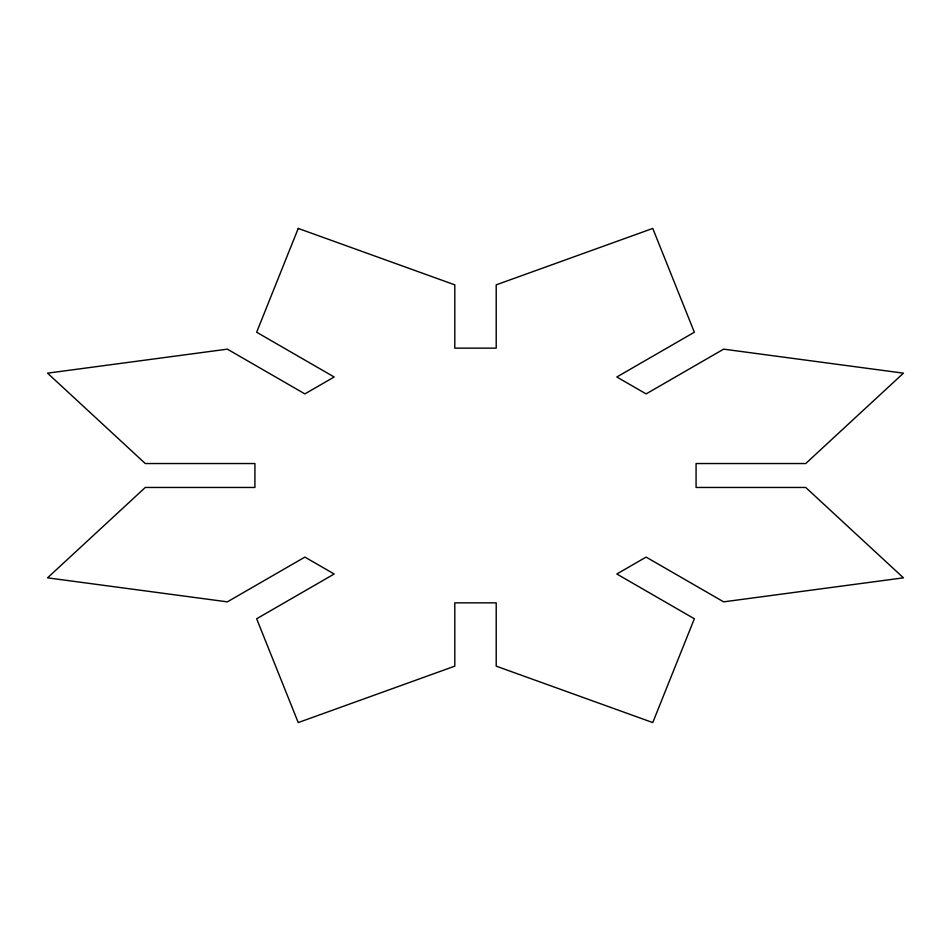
<?xml version="1.0" encoding="UTF-8"?>
<svg xmlns="http://www.w3.org/2000/svg" width="951" height="951" viewBox="0 0 951 951"><rect width="100%" height="100%" fill="white"/><g stroke="black" fill="none" stroke-linecap="round" stroke-linejoin="round"><path stroke-width="1.43" d="M298.234 228.43L256.651 332.232L334.17 377L304.879 393.904L227.36 349.148L47.55 373.161L145.289 463.541L254.927 463.541L254.927 487.459L145.289 487.459L47.55 577.839L227.36 601.852L304.879 557.096L334.17 574L256.651 618.768L298.234 722.57L454.792 666.152L454.792 602.851L496.208 602.851L496.208 666.152L652.766 722.57L694.349 618.768L616.83 574L646.121 557.096L723.64 601.852L903.45 577.839L805.711 487.459L696.073 487.459L696.073 463.541L805.711 463.541L903.45 373.161L723.64 349.148L646.121 393.904L616.83 377L694.349 332.232L652.766 228.43L496.208 284.848L496.208 348.149L454.792 348.149L454.792 284.848L298.234 228.43"/></g></svg>
